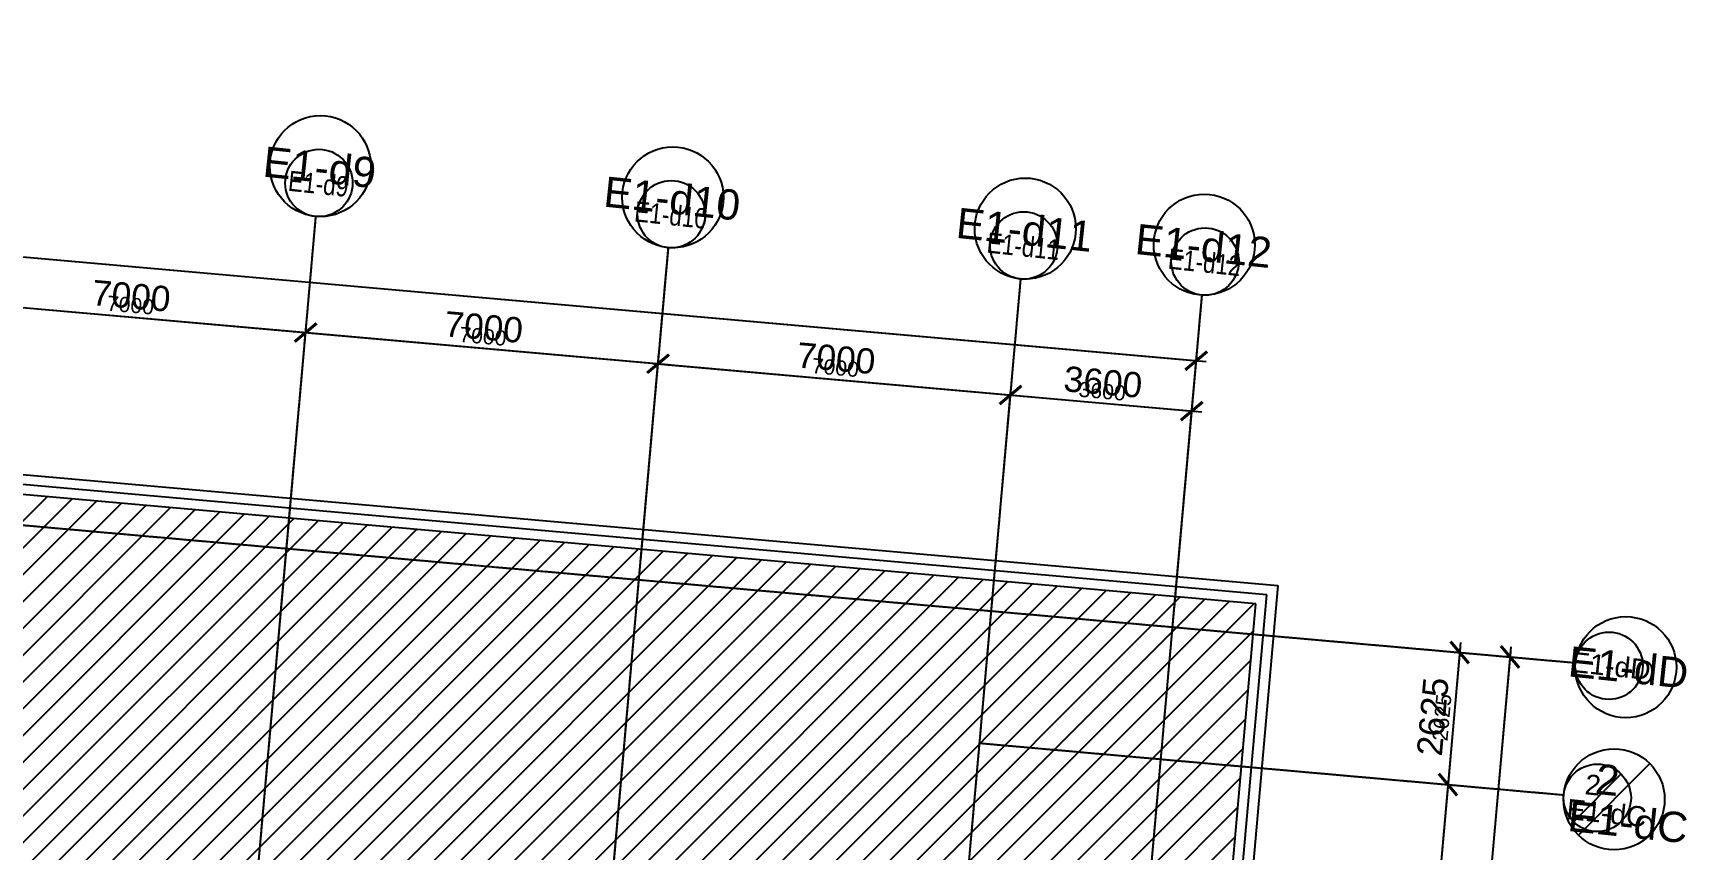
# Model space of a CAD drawing. Header units: millimetres. Extents: x -39175 to 150737, y -15023 to 140542.
# Drawn here: x 118017 to 150737, y 16803 to 32970 of the extents above; entities that cross this region are included whole.
import ezdxf
from ezdxf.enums import TextEntityAlignment as Align

# ---------------------------------------------------------------- set-up
doc = ezdxf.new("R2010")
doc.units = ezdxf.units.MM
doc.header["$LTSCALE"] = 10
doc.linetypes.add('E-RG-1F$0$$0$DOTE', pattern=[2.42, 2, -0.2, 0.02, -0.2])
for name, color, linetype in [('A—墙体', 7, 'Continuous'), ('A—文字索引', 40, 'Continuous'), ('A—轴线、尺寸', 1, 'Continuous'), ('A—门窗', 135, 'Continuous'), ('轴线100', 1, 'Continuous')]:
    doc.layers.add(name, color=color, linetype=linetype)
doc.styles.add('ARIAL', font='arial.ttf')
doc.dimstyles.new('200', dxfattribs={"dimscale": 200, "dimtxt": 2.5, "dimasz": 2, "dimexe": 1, "dimexo": 1, "dimgap": 0.8, "dimtad": 1, "dimdec": 0, "dimdsep": 46, "dimtxsty": 'ARIAL', "dimblk1": 'ARCHTICK', "dimblk2": 'ARCHTICK', "dimsah": 1, "dimcen": -0.9, "dimdle": 1, "dimclrd": 256, "dimclre": 256, "dimclrt": 40, "dimaunit": 1, "dimadec": 0, "dimazin": 0, "dimtfac": 0.35, "dimtdec": 0, "dimtix": 1, "dimtmove": 2, "dimatfit": 3, "dimldrblk": 'ARCHTICK', "dimfxl": 0, "dimtvp": 0.8, "dimtolj": 1, "dimtzin": 0, "dimarcsym": 0})
doc.dimstyles.new('副本 100', dxfattribs={"dimscale": 100, "dimtxt": 2.5, "dimasz": 2, "dimexe": 1, "dimexo": 1, "dimgap": 0.8, "dimtad": 1, "dimdec": 0, "dimdsep": 46, "dimtxsty": 'ARIAL', "dimblk1": 'ARCHTICK', "dimblk2": 'ARCHTICK', "dimsah": 1, "dimcen": -0.9, "dimdle": 1, "dimclrd": 256, "dimclre": 256, "dimclrt": 40, "dimaunit": 1, "dimadec": 0, "dimazin": 0, "dimtfac": 0.35, "dimtdec": 0, "dimtix": 1, "dimtmove": 2, "dimatfit": 3, "dimldrblk": 'ARCHTICK', "dimfxl": 0, "dimtvp": 0.8, "dimtolj": 1, "dimtzin": 0, "dimarcsym": 0})

# ---------------------------------------------------------------- blocks, each defined once
blk = doc.blocks.new('_ArchTick')
at = {"color": 0, "linetype": 'ByBlock', "const_width": 0.15}
blk.add_lwpolyline([(-0.5, -0.5), (0.5, 0.5)], dxfattribs=at)
blk = doc.blocks.new('*D4676')
at = {"layer": 'A—轴线、尺寸', "linetype": 'ByBlock', "lineweight": -2}
for p, q in [((140960, 21179), (147436, 20605)), ((147254, 20822), (145108, -3383)), ((138850, -2627), (145325, -3202))]:
    blk.add_line(p, q, dxfattribs=at)
at = {"layer": 'Defpoints', "color": 0, "linetype": 'ByBlock'}
for p in [(140761, 21197), (138650, -2610), (145125, -3184)]:
    blk.add_point(p, dxfattribs=at)
at = {"layer": 'A—轴线、尺寸', "linetype": 'ByBlock', "lineweight": -2, "xscale": 400, "yscale": 400, "zscale": 400}
for p, rotation in [((147237, 20623), 84.93222891729293), ((145125, -3184), 264.9322289172929)]:
    blk.add_blockref('_ArchTick', p, dxfattribs=dict(at, rotation=rotation))
at = {"layer": 'A—轴线、尺寸', "color": 40, "linetype": 'ByBlock', "insert": (145767, 8756), "char_height": 500, "attachment_point": 5, "rotation": 84.9322, "style": 'ARIAL'}
blk.add_mtext('\\A1;23900', dxfattribs=at)
blk = doc.blocks.new('*D4700')
at = {"layer": 'A—轴线、尺寸', "linetype": 'ByBlock', "lineweight": -2}
for p, q in [((116101, 23876), (116455, 27861)), ((116238, 27679), (123609, 27026)), ((123074, 23258), (123427, 27242))]:
    blk.add_line(p, q, dxfattribs=at)
at = {"layer": 'Defpoints', "color": 0, "linetype": 'ByBlock'}
for p in [(123410, 27043), (116084, 23677), (123056, 23059)]:
    blk.add_point(p, dxfattribs=at)
at = {"layer": 'A—轴线、尺寸', "linetype": 'ByBlock', "lineweight": -2, "xscale": 400, "yscale": 400, "zscale": 400}
for p, rotation in [((116437, 27662), 174.9322288641509), ((123410, 27043), 354.9322288641509)]:
    blk.add_blockref('_ArchTick', p, dxfattribs=dict(at, rotation=rotation))
at = {"layer": 'A—轴线、尺寸', "color": 40, "linetype": 'ByBlock', "insert": (119960, 27766), "char_height": 500, "attachment_point": 5, "rotation": 354.9322, "style": 'ARIAL'}
blk.add_mtext('\\A1;7000', dxfattribs=at)
blk = doc.blocks.new('*D4701')
at = {"layer": 'A—轴线、尺寸', "linetype": 'ByBlock', "lineweight": -2}
for p, q in [((69739, 27486), (70225, 32964)), ((70008, 32783), (141228, 26467)), ((140561, 21205), (141047, 26684))]:
    blk.add_line(p, q, dxfattribs=at)
at = {"layer": 'Defpoints', "color": 0, "linetype": 'ByBlock'}
for p in [(69721, 27287), (141029, 26485), (140543, 21006)]:
    blk.add_point(p, dxfattribs=at)
at = {"layer": 'A—轴线、尺寸', "linetype": 'ByBlock', "lineweight": -2, "xscale": 400, "yscale": 400, "zscale": 400}
for p, rotation in [((70207, 32765), 174.9322288641509), ((141029, 26485), 354.9322288641509)]:
    blk.add_blockref('_ArchTick', p, dxfattribs=dict(at, rotation=rotation))
at = {"layer": 'A—轴线、尺寸', "color": 40, "linetype": 'ByBlock', "insert": (105655, 30039), "char_height": 500, "attachment_point": 5, "rotation": 354.9322, "style": 'ARIAL'}
blk.add_mtext('\\A1;71100', dxfattribs=at)
blk = doc.blocks.new('*D4702')
at = {"layer": 'A—轴线、尺寸', "linetype": 'ByBlock', "lineweight": -2}
for p, q in [((123074, 23258), (123427, 27242)), ((123211, 27061), (130582, 26407)), ((130047, 22640), (130400, 26624))]:
    blk.add_line(p, q, dxfattribs=at)
at = {"layer": 'Defpoints', "color": 0, "linetype": 'ByBlock'}
for p in [(130382, 26425), (123056, 23059), (130029, 22441)]:
    blk.add_point(p, dxfattribs=at)
at = {"layer": 'A—轴线、尺寸', "linetype": 'ByBlock', "lineweight": -2, "xscale": 400, "yscale": 400, "zscale": 400}
for p, rotation in [((123410, 27043), 174.9322288641509), ((130382, 26425), 354.9322288641509)]:
    blk.add_blockref('_ArchTick', p, dxfattribs=dict(at, rotation=rotation))
at = {"layer": 'A—轴线、尺寸', "color": 40, "linetype": 'ByBlock', "insert": (126933, 27148), "char_height": 500, "attachment_point": 5, "rotation": 354.9322, "style": 'ARIAL'}
blk.add_mtext('\\A1;7000', dxfattribs=at)
blk = doc.blocks.new('*D4703')
at = {"layer": 'A—轴线、尺寸', "linetype": 'ByBlock', "lineweight": -2}
for p, q in [((137019, 22021), (137373, 26006)), ((137156, 25824), (141140, 25471)), ((140605, 21703), (140959, 25688))]:
    blk.add_line(p, q, dxfattribs=at)
at = {"layer": 'Defpoints', "color": 0, "linetype": 'ByBlock'}
for p in [(140941, 25489), (137002, 21822), (140588, 21504)]:
    blk.add_point(p, dxfattribs=at)
at = {"layer": 'A—轴线、尺寸', "linetype": 'ByBlock', "lineweight": -2, "xscale": 400, "yscale": 400, "zscale": 400}
for p, rotation in [((137355, 25807), 174.9322288641509), ((140941, 25489), 354.9322288641509)]:
    blk.add_blockref('_ArchTick', p, dxfattribs=dict(at, rotation=rotation))
at = {"layer": 'A—轴线、尺寸', "color": 40, "linetype": 'ByBlock', "insert": (139185, 26061), "char_height": 500, "attachment_point": 5, "rotation": 354.9322, "style": 'ARIAL'}
blk.add_mtext('\\A1;3600', dxfattribs=at)
blk = doc.blocks.new('*D4718')
at = {"layer": 'A—轴线、尺寸', "linetype": 'ByBlock', "lineweight": -2}
for p, q in [((130047, 22640), (130400, 26624)), ((130183, 26443), (137554, 25789)), ((137019, 22021), (137373, 26006))]:
    blk.add_line(p, q, dxfattribs=at)
at = {"layer": 'Defpoints', "color": 0, "linetype": 'ByBlock'}
for p in [(137355, 25807), (130029, 22441), (137002, 21822)]:
    blk.add_point(p, dxfattribs=at)
at = {"layer": 'A—轴线、尺寸', "linetype": 'ByBlock', "lineweight": -2, "xscale": 400, "yscale": 400, "zscale": 400}
for p, rotation in [((130382, 26425), 174.9322288641509), ((137355, 25807), 354.9322288641509)]:
    blk.add_blockref('_ArchTick', p, dxfattribs=dict(at, rotation=rotation))
at = {"layer": 'A—轴线、尺寸', "color": 40, "linetype": 'ByBlock', "insert": (133905, 26530), "char_height": 500, "attachment_point": 5, "rotation": 354.9322, "style": 'ARIAL'}
blk.add_mtext('\\A1;7000', dxfattribs=at)
blk = doc.blocks.new('*D4727')
at = {"layer": 'A—轴线、尺寸', "linetype": 'ByBlock', "lineweight": -2}
for p, q in [((144548, 20861), (146440, 20693)), ((146258, 20910), (145991, 17897)), ((143803, 18292), (146208, 18079))]:
    blk.add_line(p, q, dxfattribs=at)
at = {"layer": 'Defpoints', "color": 0, "linetype": 'ByBlock'}
for p in [(144349, 20879), (143603, 18309), (146009, 18096)]:
    blk.add_point(p, dxfattribs=at)
at = {"layer": 'A—轴线、尺寸', "linetype": 'ByBlock', "lineweight": -2, "xscale": 400, "yscale": 400, "zscale": 400}
for p, rotation in [((146241, 20711), 84.93222891729293), ((146009, 18096), 264.9322289172929)]:
    blk.add_blockref('_ArchTick', p, dxfattribs=dict(at, rotation=rotation))
at = {"layer": 'A—轴线、尺寸', "color": 40, "linetype": 'ByBlock', "insert": (145711, 19440), "char_height": 500, "attachment_point": 5, "rotation": 84.9322, "style": 'ARIAL'}
blk.add_mtext('\\A1;2625', dxfattribs=at)
blk = doc.blocks.new('*D4728')
at = {"layer": 'A—轴线、尺寸', "linetype": 'ByBlock', "lineweight": -2}
for p, q in [((144317, 18246), (146208, 18079)), ((146026, 18295), (145527, 12667)), ((143339, 13062), (145744, 12849))]:
    blk.add_line(p, q, dxfattribs=at)
at = {"layer": 'Defpoints', "color": 0, "linetype": 'ByBlock'}
for p in [(144117, 18264), (143140, 13080), (145545, 12867)]:
    blk.add_point(p, dxfattribs=at)
at = {"layer": 'A—轴线、尺寸', "linetype": 'ByBlock', "lineweight": -2, "xscale": 400, "yscale": 400, "zscale": 400}
for p, rotation in [((146009, 18096), 84.93222891729293), ((145545, 12867), 264.9322289172929)]:
    blk.add_blockref('_ArchTick', p, dxfattribs=dict(at, rotation=rotation))
at = {"layer": 'A—轴线、尺寸', "color": 40, "linetype": 'ByBlock', "insert": (145363, 15518), "char_height": 500, "attachment_point": 5, "rotation": 84.9322, "style": 'ARIAL'}
blk.add_mtext('\\A1;5250', dxfattribs=at)
blk = doc.blocks.new('*D4757')
at = {"layer": 'Defpoints', "color": 0}
for p in [(-114653, 24222), (-116764, 416), (-110289, -158)]:
    blk.add_point(p, dxfattribs=at)
at = {"layer": '轴线100', "lineweight": -2}
for p, q in [((-114553, 24214), (-108078, 23639)), ((-108169, 23748), (-110297, -258)), ((-116664, 407), (-110189, -167))]:
    blk.add_line(p, q, dxfattribs=at)
at = {"layer": '轴线100', "lineweight": -2, "xscale": 200, "yscale": 200, "zscale": 200}
for p, rotation in [((-108177, 23648), 84.93222891520747), ((-110289, -158), 264.9322289152075)]:
    blk.add_blockref('_ArchTick', p, dxfattribs=dict(at, rotation=rotation))
at = {"layer": '轴线100', "color": 40, "insert": (-109465, 11766), "char_height": 300, "attachment_point": 5, "rotation": 84.9322, "style": 'ARIAL'}
blk.add_mtext('\\A1;23900', dxfattribs=at)
blk = doc.blocks.new('*D4781')
at = {"layer": 'Defpoints', "color": 0}
for p in [(-132004, 30069), (-139330, 26703), (-132358, 26084)]:
    blk.add_point(p, dxfattribs=at)
at = {"layer": '轴线100', "lineweight": -2}
for p, q in [((-139321, 26802), (-138968, 30787)), ((-139077, 30696), (-131905, 30060)), ((-132349, 26184), (-131995, 30168))]:
    blk.add_line(p, q, dxfattribs=at)
at = {"layer": '轴线100', "lineweight": -2, "xscale": 200, "yscale": 200, "zscale": 200}
for p, rotation in [((-138977, 30687), 174.9322288768529), ((-132004, 30069), 354.9322288768529)]:
    blk.add_blockref('_ArchTick', p, dxfattribs=dict(at, rotation=rotation))
at = {"layer": '轴线100', "color": 40, "insert": (-135470, 30610), "char_height": 300, "attachment_point": 5, "rotation": 354.9322, "style": 'ARIAL'}
blk.add_mtext('\\A1;7000', dxfattribs=at)
blk = doc.blocks.new('*D4782')
at = {"layer": 'Defpoints', "color": 0}
for p in [(-185693, 30312), (-114385, 29510), (-114871, 24032)]:
    blk.add_point(p, dxfattribs=at)
at = {"layer": '轴线100', "lineweight": -2}
for p, q in [((-185684, 30412), (-185198, 35890)), ((-185306, 35800), (-114285, 29501)), ((-114862, 24131), (-114376, 29610))]:
    blk.add_line(p, q, dxfattribs=at)
at = {"layer": '轴线100', "lineweight": -2, "xscale": 200, "yscale": 200, "zscale": 200}
for p, rotation in [((-185207, 35791), 174.9322288768529), ((-114385, 29510), 354.9322288768529)]:
    blk.add_blockref('_ArchTick', p, dxfattribs=dict(at, rotation=rotation))
at = {"layer": '轴线100', "color": 40, "insert": (-149775, 32883), "char_height": 300, "attachment_point": 5, "rotation": 354.9322, "style": 'ARIAL'}
blk.add_mtext('\\A1;71100', dxfattribs=at)
blk = doc.blocks.new('*D4783')
at = {"layer": 'Defpoints', "color": 0}
for p in [(-125032, 29450), (-132358, 26084), (-125385, 25466)]:
    blk.add_point(p, dxfattribs=at)
at = {"layer": '轴线100', "lineweight": -2}
for p, q in [((-132349, 26184), (-131995, 30168)), ((-132104, 30078), (-124932, 29442)), ((-125376, 25566), (-125023, 29550))]:
    blk.add_line(p, q, dxfattribs=at)
at = {"layer": '轴线100', "lineweight": -2, "xscale": 200, "yscale": 200, "zscale": 200}
for p, rotation in [((-132004, 30069), 174.9322288768529), ((-125032, 29450), 354.9322288768529)]:
    blk.add_blockref('_ArchTick', p, dxfattribs=dict(at, rotation=rotation))
at = {"layer": '轴线100', "color": 40, "insert": (-128497, 29992), "char_height": 300, "attachment_point": 5, "rotation": 354.9322, "style": 'ARIAL'}
blk.add_mtext('\\A1;7000', dxfattribs=at)
blk = doc.blocks.new('*D4784')
at = {"layer": 'Defpoints', "color": 0}
for p in [(-114473, 28514), (-118412, 24848), (-114826, 24530)]:
    blk.add_point(p, dxfattribs=at)
at = {"layer": '轴线100', "lineweight": -2}
for p, q in [((-118403, 24947), (-118050, 28932)), ((-118159, 28841), (-114373, 28505)), ((-114818, 24629), (-114464, 28614))]:
    blk.add_line(p, q, dxfattribs=at)
at = {"layer": '轴线100', "lineweight": -2, "xscale": 200, "yscale": 200, "zscale": 200}
for p, rotation in [((-118059, 28832), 174.9322288768529), ((-114473, 28514), 354.9322288768529)]:
    blk.add_blockref('_ArchTick', p, dxfattribs=dict(at, rotation=rotation))
at = {"layer": '轴线100', "color": 40, "insert": (-116245, 28906), "char_height": 300, "attachment_point": 5, "rotation": 354.9322, "style": 'ARIAL'}
blk.add_mtext('\\A1;3600', dxfattribs=at)
blk = doc.blocks.new('*D4798')
at = {"layer": 'Defpoints', "color": 0}
for p in [(-118059, 28832), (-125385, 25466), (-118412, 24848)]:
    blk.add_point(p, dxfattribs=at)
at = {"layer": '轴线100', "lineweight": -2}
for p, q in [((-125376, 25566), (-125023, 29550)), ((-125131, 29459), (-117959, 28823)), ((-118404, 24947), (-118050, 28932))]:
    blk.add_line(p, q, dxfattribs=at)
at = {"layer": '轴线100', "lineweight": -2, "xscale": 200, "yscale": 200, "zscale": 200}
for p, rotation in [((-125032, 29451), 174.9322288768529), ((-118059, 28832), 354.9322288768529)]:
    blk.add_blockref('_ArchTick', p, dxfattribs=dict(at, rotation=rotation))
at = {"layer": '轴线100', "color": 40, "insert": (-121525, 29374), "char_height": 300, "attachment_point": 5, "rotation": 354.9322, "style": 'ARIAL'}
blk.add_mtext('\\A1;7000', dxfattribs=at)
blk = doc.blocks.new('*D4806')
at = {"layer": 'Defpoints', "color": 0}
for p in [(-111065, 23904), (-111811, 21335), (-109405, 21122)]:
    blk.add_point(p, dxfattribs=at)
at = {"layer": '轴线100', "lineweight": -2}
for p, q in [((-110965, 23895), (-109074, 23728)), ((-109165, 23836), (-109414, 21022)), ((-111711, 21326), (-109306, 21113))]:
    blk.add_line(p, q, dxfattribs=at)
at = {"layer": '轴线100', "lineweight": -2, "xscale": 200, "yscale": 200, "zscale": 200}
for p, rotation in [((-109173, 23737), 84.93222891520747), ((-109405, 21122), 264.9322289152075)]:
    blk.add_blockref('_ArchTick', p, dxfattribs=dict(at, rotation=rotation))
at = {"layer": '轴线100', "color": 40, "insert": (-109522, 22450), "char_height": 300, "attachment_point": 5, "rotation": 84.9322, "style": 'ARIAL'}
blk.add_mtext('\\A1;2625', dxfattribs=at)
blk = doc.blocks.new('*D4807')
at = {"layer": 'Defpoints', "color": 0}
for p in [(-111297, 21290), (-112274, 16106), (-109869, 15892)]:
    blk.add_point(p, dxfattribs=at)
at = {"layer": '轴线100', "lineweight": -2}
for p, q in [((-111197, 21281), (-109306, 21113)), ((-109397, 21221), (-109878, 15793)), ((-112175, 16097), (-109770, 15883))]:
    blk.add_line(p, q, dxfattribs=at)
at = {"layer": '轴线100', "lineweight": -2, "xscale": 200, "yscale": 200, "zscale": 200}
for p, rotation in [((-109405, 21122), 84.93222891520747), ((-109869, 15892), 264.9322289152075)]:
    blk.add_blockref('_ArchTick', p, dxfattribs=dict(at, rotation=rotation))
at = {"layer": '轴线100', "color": 40, "insert": (-109870, 18528), "char_height": 300, "attachment_point": 5, "rotation": 84.9322, "style": 'ARIAL'}
blk.add_mtext('\\A1;5250', dxfattribs=at)
blk = doc.blocks.new('A$C1C9D1350')
at = {"layer": '轴线100', "linetype": 'E-RG-1F$0$$0$DOTE'}
for p, q in [((-135340.9, -7561.7), (-131801.3, 32359.7)), ((-128368.3, -8180.1), (-124828.7, 31741.3)), ((-121395.6, -8798.4), (-117856, 31123)), ((-117809.7, -9116.4), (-114270.1, 30805)), ((-187279, 30663), (-106882.5, 23533.4)), ((-118669.9, 21943.4), (-107114.4, 20918.6))]:
    blk.add_line(p, q, dxfattribs=at)
at = {"layer": '轴线100', "linetype": 'ByBlock'}
blk.add_lwpolyline([(-106920.9, 20387.6), (-105979.7, 21332)], dxfattribs=at)
at = {"layer": '轴线100'}
for centre in [(-131742.2, 33028), (-124769.6, 32409.7), (-117796.9, 31791.5), (-114211, 31473.6)]:
    blk.add_circle(centre, 666.7, dxfattribs=at)
at = {"layer": '轴线100', "linetype": 'ByBlock'}
for centre in [(-106218.4, 23474.6), (-106450.3, 20859.8)]:
    blk.add_circle(centre, 666.7, dxfattribs=at)
at = {"layer": '轴线100', "color": 40, "style": 'ARIAL', "width": 0.8}
for s, p in [('E1-d9', (-131751.4, 33012.6)), ('E1-d10', (-124778.8, 32394.3)), ('E1-d11', (-117806.1, 31775.9)), ('E1-d12', (-114220.2, 31457.9))]:
    blk.add_text(s, height=400, rotation=354, dxfattribs=at).set_placement(p, align=Align.MIDDLE_CENTER)
at = {"layer": '轴线100', "color": 40, "style": 'ARIAL'}
for s, p in [('E1-dD', (-106183.5, 23471.3)), ('2', (-106536.4, 21116.2)), ('E1-dC', (-106265.7, 20559.7))]:
    blk.add_text(s, height=400, rotation=354, dxfattribs=at).set_placement(p, align=Align.MIDDLE_CENTER)
at = {"layer": '轴线100'}
for base, p1, p2, angle, picture, middle in [((-114384.8, 29510.2), (-185692.7, 30312.2), (-114870.7, 24031.6), 354.93223, '*D4782', (-149775.3, 32882.7)), ((-132004.3, 30068.8), (-139330.2, 26702.8), (-132357.6, 26084.4), 354.93223, '*D4781', (-135470, 30610.3)), ((-125031.6, 29450.5), (-132357.6, 26084.4), (-125385, 25466.1), 354.93223, '*D4783', (-128497.3, 29991.9)), ((-118059, 28832.3), (-125385, 25466.2), (-118412.3, 24847.9), 354.93223, '*D4798', (-121524.7, 29373.7)), ((-114473.1, 28514.1), (-118412.3, 24847.8), (-114826.4, 24529.8), 354.93223, '*D4784', (-116245.4, 28905.5)), ((-110288.6, -158.4), (-114652.9, 24222.4), (-116763.6, 415.8), 84.93223, '*D4757', (-109465.4, 11765.5)), ((-109405.4, 21121.8), (-111064.8, 23904.2), (-111810.6, 21335.1), 84.93223, '*D4806', (-109521.7, 22449.7)), ((-109869.1, 15892.3), (-111296.7, 21289.5), (-112274.3, 16105.6), 84.93223, '*D4807', (-109869.5, 18527.6))]:
    dim = blk.add_linear_dim(base=base, p1=p1, p2=p2, angle=angle, dimstyle='副本 100', override={"dimtxt": 3}, dxfattribs=at)
    dim.commit()
    dim.dimension.update_dxf_attribs({"geometry": picture, "text_midpoint": middle})

msp = doc.modelspace()

# ---------------------------------------------------------------- hatches: boundary and pattern name
h = msp.add_hatch()
h.set_pattern_fill('ANSI31', color=8, scale=3000, style=0)
h.set_pattern_definition([(45, (-6071.9, -5118.9), (-265.165, 265.165), [])])
h.paths.add_polyline_path([(100987.6, 10518.1), (100727, 7579.6), (83350.2, 9120.6), (84833.7, 26757.5), (142208.6, 21670.4), (141201.6, 10314.3), (138213.3, 10579.3), (137975.1, 7890.5), (100596.7, 11205.3), (100539.3, 10557.8)])

# ---------------------------------------------------------------- linework, layer by layer
at = {"layer": 'A—墙体'}
for p, q in [((142425.5, 21852), (84652.1, 26974.4)), ((142208.6, 21670.4), (84833.7, 26757.5)), ((141201.7, 10314.2), (142208.6, 21670.4)), ((141383.3, 10098.1), (142425.5, 21852))]:
    msp.add_line(p, q, dxfattribs=at)
at = {"layer": 'A—轴线、尺寸', "linetype": 'E-RG-1F$0$$0$DOTE', "ltscale": 500}
for p, q in [((120073.1, -10587.3), (123612.8, 29334.1)), ((127045.8, -11205.6), (130585.4, 28715.8)), ((134018.4, -11824), (137558, 28097.4)), ((68135.1, 27637.4), (148531.6, 20507.8)), ((137604.3, -12142), (141144, 27779.4)), ((136744.1, 18917.8), (148299.7, 17893))]:
    msp.add_line(p, q, dxfattribs=at)
at = {"layer": 'A—轴线、尺寸', "linetype": 'ByBlock'}
msp.add_lwpolyline([(148589.8, 17096.6), (150001.7, 18513.1)], dxfattribs=at)
for centre in [(123701.4, 30336.6), (130674, 29718.2), (137646.7, 29100.1), (141188.3, 28780.8), (149527.7, 20419.7), (149295.8, 17804.8)]:
    msp.add_circle(centre, 1000, dxfattribs=at)
at = {"layer": 'A—门窗'}
for p, q in [((84470.5, 27192.3), (142642.5, 22033.5)), ((142642.5, 22033.5), (141564.9, 9881.2))]:
    msp.add_line(p, q, dxfattribs=at)

# ---------------------------------------------------------------- block references
at = {"layer": '轴线100'}
msp.add_blockref('A$C1C9D1350', (255414.1, -3026), dxfattribs=at)

# ---------------------------------------------------------------- texts
at = {"layer": 'A—文字索引', "style": 'ARIAL'}
for s, p in [('E1-d9', (123687.6, 30313.5)), ('E1-d10', (130660.2, 29695.1)), ('E1-d11', (137632.9, 29076.8)), ('E1-d12', (141174.5, 28757.4)), ('E1-dD', (149580, 20414.7)), ('2', (149166.7, 18189.5)), ('E1-dC', (149572.7, 17354.7))]:
    msp.add_text(s, height=600, rotation=354, dxfattribs=at).set_placement(p, align=Align.MIDDLE_CENTER)

# ---------------------------------------------------------------- dimensions: what is measured, and where the dimension line sits
at = {"layer": 'A—轴线、尺寸', "linetype": 'ByBlock'}
for base, p1, p2, angle, picture, middle in [((141029.2, 26484.6), (69721.3, 27286.6), (140543.4, 21006), 354.93223, '*D4701', (105654.9, 30038.5)), ((123409.8, 27043.2), (116083.8, 23677.2), (123056.5, 23058.8), 354.93223, '*D4700', (119960.2, 27766.1)), ((130382.4, 26424.9), (123056.5, 23058.8), (130029.1, 22440.5), 354.93223, '*D4702', (126932.8, 27147.7)), ((137355, 25806.7), (130029.1, 22440.6), (137001.7, 21822.3), 354.93223, '*D4718', (133905.4, 26529.5)), ((140941, 25488.6), (137001.7, 21822.2), (140587.7, 21504.2), 354.93223, '*D4703', (139184.7, 26061.4)), ((145125.5, -3184), (140761.1, 21196.9), (138650.4, -2609.8), 84.93223, '*D4676', (145767.2, 8756)), ((146008.7, 18096.2), (144349.2, 20878.7), (143603.5, 18309.5), 84.93223, '*D4727', (145711, 19440.2)), ((145544.9, 12866.7), (144117.3, 18263.9), (143139.7, 13080), 84.93223, '*D4728', (145363.1, 15518.1))]:
    dim = msp.add_linear_dim(base=base, p1=p1, p2=p2, angle=angle, dimstyle='200', dxfattribs=at)
    dim.commit()
    dim.dimension.update_dxf_attribs({"geometry": picture, "text_midpoint": middle})

doc.saveas('drawing.dxf')
